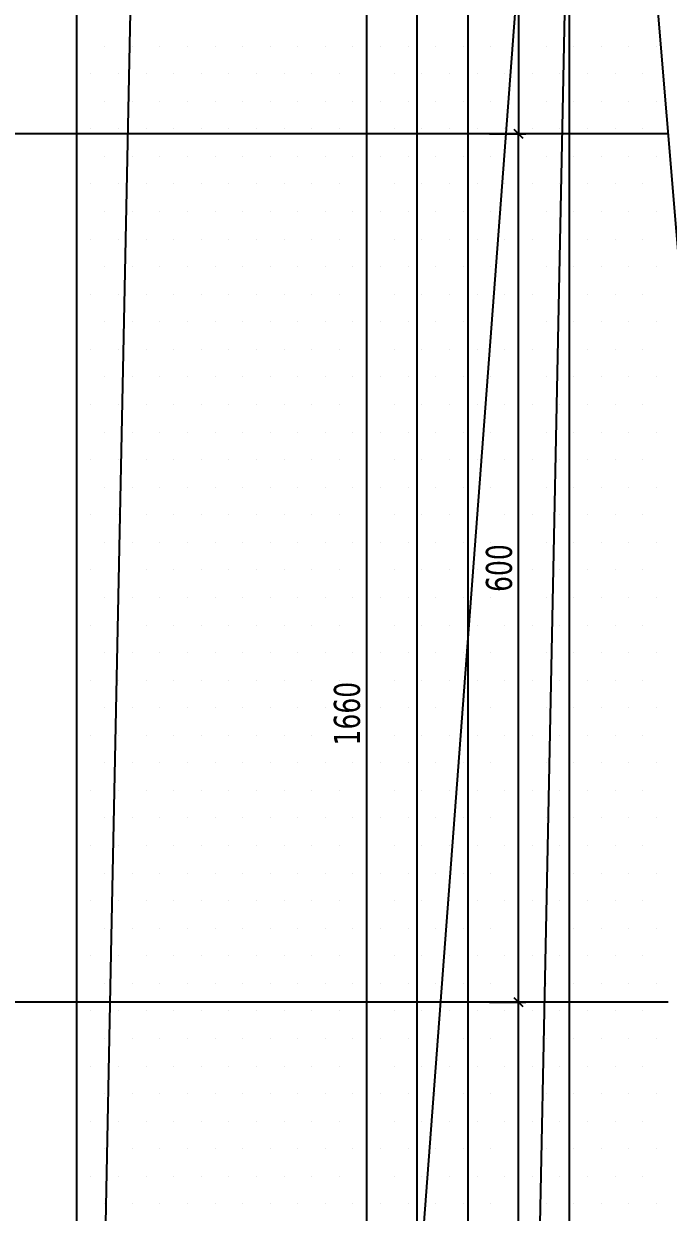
# Model space of a CAD drawing. Header units: millimetres. Extents: x 43168.9 to 43194.6, y -25545.1 to -25543.4.
# Drawn here: x 43172.2005 to 43172.2896, y -25544.133 to -25543.9687 of the extents above; entities that cross this region are included whole.
import ezdxf

# ---------------------------------------------------------------- set-up
doc = ezdxf.new("R2010")
doc.units = ezdxf.units.MM
doc.header["$LTSCALE"] = 200
doc.linetypes.add('DASHDOT', pattern=[1, 0.5, -0.25, 0, -0.25])
doc.linetypes.add('DASHDOT2', pattern=[0.5, 0.25, -0.125, 0, -0.125])
for name, color, linetype in [('aks_sgh', 5, 'DASHDOT2'), ('olcuaks_sgh', 41, 'Continuous'), ('olcudis_sgh', 185, 'Continuous'), ('vaziyet-01_sgh', 33, 'Continuous'), ('yapi-yaklasma_sgh', 41, 'DASHDOT')]:
    doc.layers.add(name, color=color, linetype=linetype)
doc.layers.add('cim_sgh', color=7, linetype='Continuous', true_color=0x248f00)
doc.styles.add('dim', font='VERDANA.TTF', dxfattribs={"width": 0.7})

msp = doc.modelspace()

# ---------------------------------------------------------------- linework, layer by layer
for p, q in [((43172.28956, -25543.98392), (43172.26688, -25543.98392)), ((43172.28956, -25544.10392), (43172.26688, -25544.10392))]:
    msp.add_line(p, q)
at = {"color": 0, "linetype": 'ByBlock', "lineweight": -2}
for p, q in [((43172.26948, -25543.98452), (43172.26828, -25543.98332)), ((43172.26828, -25543.98332), (43172.26948, -25543.98452)), ((43172.26948, -25544.10452), (43172.26828, -25544.10332)), ((43172.26828, -25544.10332), (43172.26948, -25544.10452))]:
    msp.add_line(p, q, dxfattribs=at)
at = {"layer": 'aks_sgh'}
for p, q in [((43172.26688, -25543.98392), (43171.46488, -25543.98392)), ((43172.26688, -25544.10392), (43171.46488, -25544.10392))]:
    msp.add_line(p, q, dxfattribs=at)
at = {"layer": 'cim_sgh'}
for p, q in [((43172.20791, -25543.97179), (43172.20791, -25543.97179)), ((43172.21172, -25543.97179), (43172.21172, -25543.97179)), ((43172.21553, -25543.97179), (43172.21553, -25543.97179)), ((43172.21934, -25543.97179), (43172.21934, -25543.97179)), ((43172.22315, -25543.97179), (43172.22315, -25543.97179)), ((43172.22696, -25543.97179), (43172.22696, -25543.97179)), ((43172.23077, -25543.97179), (43172.23077, -25543.97179)), ((43172.23458, -25543.97179), (43172.23458, -25543.97179)), ((43172.23839, -25543.97179), (43172.23839, -25543.97179)), ((43172.2422, -25543.97179), (43172.2422, -25543.97179)), ((43172.24601, -25543.97179), (43172.24601, -25543.97179)), ((43172.24982, -25543.97179), (43172.24982, -25543.97179)), ((43172.25363, -25543.97179), (43172.25363, -25543.97179)), ((43172.25744, -25543.97179), (43172.25744, -25543.97179)), ((43172.26125, -25543.97179), (43172.26125, -25543.97179)), ((43172.26506, -25543.97179), (43172.26506, -25543.97179)), ((43172.26887, -25543.97179), (43172.26887, -25543.97179)), ((43172.27268, -25543.97179), (43172.27268, -25543.97179)), ((43172.27649, -25543.97179), (43172.27649, -25543.97179)), ((43172.2803, -25543.97179), (43172.2803, -25543.97179)), ((43172.28411, -25543.97179), (43172.28411, -25543.97179)), ((43172.28792, -25543.97179), (43172.28792, -25543.97179)), ((43172.20982, -25543.9756), (43172.20982, -25543.9756)), ((43172.21363, -25543.9756), (43172.21363, -25543.9756)), ((43172.21744, -25543.9756), (43172.21744, -25543.9756)), ((43172.22125, -25543.9756), (43172.22125, -25543.9756)), ((43172.22506, -25543.9756), (43172.22506, -25543.9756)), ((43172.22887, -25543.9756), (43172.22887, -25543.9756)), ((43172.23268, -25543.9756), (43172.23268, -25543.9756)), ((43172.23649, -25543.9756), (43172.23649, -25543.9756)), ((43172.2403, -25543.9756), (43172.2403, -25543.9756)), ((43172.24411, -25543.9756), (43172.24411, -25543.9756)), ((43172.24792, -25543.9756), (43172.24792, -25543.9756)), ((43172.25173, -25543.9756), (43172.25173, -25543.9756)), ((43172.25554, -25543.9756), (43172.25554, -25543.9756)), ((43172.25935, -25543.9756), (43172.25935, -25543.9756)), ((43172.26316, -25543.9756), (43172.26316, -25543.9756)), ((43172.26697, -25543.9756), (43172.26697, -25543.9756)), ((43172.27078, -25543.9756), (43172.27078, -25543.9756)), ((43172.27459, -25543.9756), (43172.27459, -25543.9756)), ((43172.2784, -25543.9756), (43172.2784, -25543.9756)), ((43172.28221, -25543.9756), (43172.28221, -25543.9756)), ((43172.28602, -25543.9756), (43172.28602, -25543.9756)), ((43172.20791, -25543.97941), (43172.20791, -25543.97941)), ((43172.21172, -25543.97941), (43172.21172, -25543.97941)), ((43172.21553, -25543.97941), (43172.21553, -25543.97941)), ((43172.21934, -25543.97941), (43172.21934, -25543.97941)), ((43172.22315, -25543.97941), (43172.22315, -25543.97941)), ((43172.22696, -25543.97941), (43172.22696, -25543.97941)), ((43172.23077, -25543.97941), (43172.23077, -25543.97941)), ((43172.23458, -25543.97941), (43172.23458, -25543.97941)), ((43172.23839, -25543.97941), (43172.23839, -25543.97941)), ((43172.2422, -25543.97941), (43172.2422, -25543.97941)), ((43172.24601, -25543.97941), (43172.24601, -25543.97941)), ((43172.24982, -25543.97941), (43172.24982, -25543.97941)), ((43172.25363, -25543.97941), (43172.25363, -25543.97941)), ((43172.25744, -25543.97941), (43172.25744, -25543.97941)), ((43172.26125, -25543.97941), (43172.26125, -25543.97941)), ((43172.26506, -25543.97941), (43172.26506, -25543.97941)), ((43172.26887, -25543.97941), (43172.26887, -25543.97941)), ((43172.27268, -25543.97941), (43172.27268, -25543.97941)), ((43172.27649, -25543.97941), (43172.27649, -25543.97941)), ((43172.2803, -25543.97941), (43172.2803, -25543.97941)), ((43172.28411, -25543.97941), (43172.28411, -25543.97941)), ((43172.28792, -25543.97941), (43172.28792, -25543.97941)), ((43172.20982, -25543.98322), (43172.20982, -25543.98322)), ((43172.21363, -25543.98322), (43172.21363, -25543.98322)), ((43172.21744, -25543.98322), (43172.21744, -25543.98322)), ((43172.22125, -25543.98322), (43172.22125, -25543.98322)), ((43172.22506, -25543.98322), (43172.22506, -25543.98322)), ((43172.22887, -25543.98322), (43172.22887, -25543.98322)), ((43172.23268, -25543.98322), (43172.23268, -25543.98322)), ((43172.23649, -25543.98322), (43172.23649, -25543.98322)), ((43172.2403, -25543.98322), (43172.2403, -25543.98322)), ((43172.24411, -25543.98322), (43172.24411, -25543.98322)), ((43172.24792, -25543.98322), (43172.24792, -25543.98322)), ((43172.25173, -25543.98322), (43172.25173, -25543.98322)), ((43172.25554, -25543.98322), (43172.25554, -25543.98322)), ((43172.25935, -25543.98322), (43172.25935, -25543.98322)), ((43172.26316, -25543.98322), (43172.26316, -25543.98322)), ((43172.26697, -25543.98322), (43172.26697, -25543.98322)), ((43172.27078, -25543.98322), (43172.27078, -25543.98322)), ((43172.27459, -25543.98322), (43172.27459, -25543.98322)), ((43172.2784, -25543.98322), (43172.2784, -25543.98322)), ((43172.28221, -25543.98322), (43172.28221, -25543.98322)), ((43172.28602, -25543.98322), (43172.28602, -25543.98322)), ((43172.20791, -25543.98703), (43172.20791, -25543.98703)), ((43172.21172, -25543.98703), (43172.21172, -25543.98703)), ((43172.21553, -25543.98703), (43172.21553, -25543.98703)), ((43172.21934, -25543.98703), (43172.21934, -25543.98703)), ((43172.22315, -25543.98703), (43172.22315, -25543.98703)), ((43172.22696, -25543.98703), (43172.22696, -25543.98703)), ((43172.23077, -25543.98703), (43172.23077, -25543.98703)), ((43172.23458, -25543.98703), (43172.23458, -25543.98703)), ((43172.23839, -25543.98703), (43172.23839, -25543.98703)), ((43172.2422, -25543.98703), (43172.2422, -25543.98703)), ((43172.24601, -25543.98703), (43172.24601, -25543.98703)), ((43172.24982, -25543.98703), (43172.24982, -25543.98703)), ((43172.25363, -25543.98703), (43172.25363, -25543.98703)), ((43172.25744, -25543.98703), (43172.25744, -25543.98703)), ((43172.26125, -25543.98703), (43172.26125, -25543.98703)), ((43172.26506, -25543.98703), (43172.26506, -25543.98703)), ((43172.26887, -25543.98703), (43172.26887, -25543.98703)), ((43172.27268, -25543.98703), (43172.27268, -25543.98703)), ((43172.27649, -25543.98703), (43172.27649, -25543.98703)), ((43172.2803, -25543.98703), (43172.2803, -25543.98703)), ((43172.28411, -25543.98703), (43172.28411, -25543.98703)), ((43172.28792, -25543.98703), (43172.28792, -25543.98703)), ((43172.20982, -25543.99084), (43172.20982, -25543.99084)), ((43172.21363, -25543.99084), (43172.21363, -25543.99084)), ((43172.21744, -25543.99084), (43172.21744, -25543.99084)), ((43172.22125, -25543.99084), (43172.22125, -25543.99084)), ((43172.22506, -25543.99084), (43172.22506, -25543.99084)), ((43172.22887, -25543.99084), (43172.22887, -25543.99084)), ((43172.23268, -25543.99084), (43172.23268, -25543.99084)), ((43172.23649, -25543.99084), (43172.23649, -25543.99084)), ((43172.2403, -25543.99084), (43172.2403, -25543.99084)), ((43172.24411, -25543.99084), (43172.24411, -25543.99084)), ((43172.24792, -25543.99084), (43172.24792, -25543.99084)), ((43172.25173, -25543.99084), (43172.25173, -25543.99084)), ((43172.25554, -25543.99084), (43172.25554, -25543.99084)), ((43172.25935, -25543.99084), (43172.25935, -25543.99084)), ((43172.26316, -25543.99084), (43172.26316, -25543.99084)), ((43172.26697, -25543.99084), (43172.26697, -25543.99084)), ((43172.27078, -25543.99084), (43172.27078, -25543.99084)), ((43172.27459, -25543.99084), (43172.27459, -25543.99084)), ((43172.2784, -25543.99084), (43172.2784, -25543.99084)), ((43172.28221, -25543.99084), (43172.28221, -25543.99084)), ((43172.28602, -25543.99084), (43172.28602, -25543.99084)), ((43172.20791, -25543.99465), (43172.20791, -25543.99465)), ((43172.21172, -25543.99465), (43172.21172, -25543.99465)), ((43172.21553, -25543.99465), (43172.21553, -25543.99465)), ((43172.21934, -25543.99465), (43172.21934, -25543.99465)), ((43172.22315, -25543.99465), (43172.22315, -25543.99465)), ((43172.22696, -25543.99465), (43172.22696, -25543.99465)), ((43172.23077, -25543.99465), (43172.23077, -25543.99465)), ((43172.23458, -25543.99465), (43172.23458, -25543.99465)), ((43172.23839, -25543.99465), (43172.23839, -25543.99465)), ((43172.2422, -25543.99465), (43172.2422, -25543.99465)), ((43172.24601, -25543.99465), (43172.24601, -25543.99465)), ((43172.24982, -25543.99465), (43172.24982, -25543.99465)), ((43172.25363, -25543.99465), (43172.25363, -25543.99465)), ((43172.25744, -25543.99465), (43172.25744, -25543.99465)), ((43172.26125, -25543.99465), (43172.26125, -25543.99465)), ((43172.26506, -25543.99465), (43172.26506, -25543.99465)), ((43172.26887, -25543.99465), (43172.26887, -25543.99465)), ((43172.27268, -25543.99465), (43172.27268, -25543.99465)), ((43172.27649, -25543.99465), (43172.27649, -25543.99465)), ((43172.2803, -25543.99465), (43172.2803, -25543.99465)), ((43172.28411, -25543.99465), (43172.28411, -25543.99465)), ((43172.28792, -25543.99465), (43172.28792, -25543.99465)), ((43172.20982, -25543.99846), (43172.20982, -25543.99846)), ((43172.21363, -25543.99846), (43172.21363, -25543.99846)), ((43172.21744, -25543.99846), (43172.21744, -25543.99846)), ((43172.22125, -25543.99846), (43172.22125, -25543.99846)), ((43172.22506, -25543.99846), (43172.22506, -25543.99846)), ((43172.22887, -25543.99846), (43172.22887, -25543.99846)), ((43172.23268, -25543.99846), (43172.23268, -25543.99846)), ((43172.23649, -25543.99846), (43172.23649, -25543.99846)), ((43172.2403, -25543.99846), (43172.2403, -25543.99846)), ((43172.24411, -25543.99846), (43172.24411, -25543.99846)), ((43172.24792, -25543.99846), (43172.24792, -25543.99846)), ((43172.25173, -25543.99846), (43172.25173, -25543.99846)), ((43172.25554, -25543.99846), (43172.25554, -25543.99846)), ((43172.25935, -25543.99846), (43172.25935, -25543.99846)), ((43172.26316, -25543.99846), (43172.26316, -25543.99846)), ((43172.26697, -25543.99846), (43172.26697, -25543.99846)), ((43172.27078, -25543.99846), (43172.27078, -25543.99846)), ((43172.27459, -25543.99846), (43172.27459, -25543.99846)), ((43172.2784, -25543.99846), (43172.2784, -25543.99846)), ((43172.28221, -25543.99846), (43172.28221, -25543.99846)), ((43172.28602, -25543.99846), (43172.28602, -25543.99846)), ((43172.20791, -25544.00227), (43172.20791, -25544.00227)), ((43172.21172, -25544.00227), (43172.21172, -25544.00227)), ((43172.21553, -25544.00227), (43172.21553, -25544.00227)), ((43172.21934, -25544.00227), (43172.21934, -25544.00227)), ((43172.22315, -25544.00227), (43172.22315, -25544.00227)), ((43172.22696, -25544.00227), (43172.22696, -25544.00227)), ((43172.23077, -25544.00227), (43172.23077, -25544.00227)), ((43172.23458, -25544.00227), (43172.23458, -25544.00227)), ((43172.23839, -25544.00227), (43172.23839, -25544.00227)), ((43172.2422, -25544.00227), (43172.2422, -25544.00227)), ((43172.24601, -25544.00227), (43172.24601, -25544.00227)), ((43172.24982, -25544.00227), (43172.24982, -25544.00227)), ((43172.25363, -25544.00227), (43172.25363, -25544.00227)), ((43172.25744, -25544.00227), (43172.25744, -25544.00227)), ((43172.26125, -25544.00227), (43172.26125, -25544.00227)), ((43172.26506, -25544.00227), (43172.26506, -25544.00227)), ((43172.26887, -25544.00227), (43172.26887, -25544.00227)), ((43172.27268, -25544.00227), (43172.27268, -25544.00227)), ((43172.27649, -25544.00227), (43172.27649, -25544.00227)), ((43172.2803, -25544.00227), (43172.2803, -25544.00227)), ((43172.28411, -25544.00227), (43172.28411, -25544.00227)), ((43172.28792, -25544.00227), (43172.28792, -25544.00227)), ((43172.20982, -25544.00608), (43172.20982, -25544.00608)), ((43172.21363, -25544.00608), (43172.21363, -25544.00608)), ((43172.21744, -25544.00608), (43172.21744, -25544.00608)), ((43172.22125, -25544.00608), (43172.22125, -25544.00608)), ((43172.22506, -25544.00608), (43172.22506, -25544.00608)), ((43172.22887, -25544.00608), (43172.22887, -25544.00608)), ((43172.23268, -25544.00608), (43172.23268, -25544.00608)), ((43172.23649, -25544.00608), (43172.23649, -25544.00608)), ((43172.2403, -25544.00608), (43172.2403, -25544.00608)), ((43172.24411, -25544.00608), (43172.24411, -25544.00608)), ((43172.24792, -25544.00608), (43172.24792, -25544.00608)), ((43172.25173, -25544.00608), (43172.25173, -25544.00608)), ((43172.25554, -25544.00608), (43172.25554, -25544.00608)), ((43172.25935, -25544.00608), (43172.25935, -25544.00608)), ((43172.26316, -25544.00608), (43172.26316, -25544.00608)), ((43172.26697, -25544.00608), (43172.26697, -25544.00608)), ((43172.27078, -25544.00608), (43172.27078, -25544.00608)), ((43172.27459, -25544.00608), (43172.27459, -25544.00608)), ((43172.2784, -25544.00608), (43172.2784, -25544.00608)), ((43172.28221, -25544.00608), (43172.28221, -25544.00608)), ((43172.28602, -25544.00608), (43172.28602, -25544.00608)), ((43172.20791, -25544.00989), (43172.20791, -25544.00989)), ((43172.21172, -25544.00989), (43172.21172, -25544.00989)), ((43172.21553, -25544.00989), (43172.21553, -25544.00989)), ((43172.21934, -25544.00989), (43172.21934, -25544.00989)), ((43172.22315, -25544.00989), (43172.22315, -25544.00989)), ((43172.22696, -25544.00989), (43172.22696, -25544.00989)), ((43172.23077, -25544.00989), (43172.23077, -25544.00989)), ((43172.23458, -25544.00989), (43172.23458, -25544.00989)), ((43172.23839, -25544.00989), (43172.23839, -25544.00989)), ((43172.2422, -25544.00989), (43172.2422, -25544.00989)), ((43172.24601, -25544.00989), (43172.24601, -25544.00989)), ((43172.24982, -25544.00989), (43172.24982, -25544.00989)), ((43172.25363, -25544.00989), (43172.25363, -25544.00989)), ((43172.25744, -25544.00989), (43172.25744, -25544.00989)), ((43172.26125, -25544.00989), (43172.26125, -25544.00989)), ((43172.26506, -25544.00989), (43172.26506, -25544.00989)), ((43172.26887, -25544.00989), (43172.26887, -25544.00989)), ((43172.27268, -25544.00989), (43172.27268, -25544.00989)), ((43172.27649, -25544.00989), (43172.27649, -25544.00989)), ((43172.2803, -25544.00989), (43172.2803, -25544.00989)), ((43172.28411, -25544.00989), (43172.28411, -25544.00989)), ((43172.28792, -25544.00989), (43172.28792, -25544.00989)), ((43172.20982, -25544.0137), (43172.20982, -25544.0137)), ((43172.21363, -25544.0137), (43172.21363, -25544.0137)), ((43172.21744, -25544.0137), (43172.21744, -25544.0137)), ((43172.22125, -25544.0137), (43172.22125, -25544.0137)), ((43172.22506, -25544.0137), (43172.22506, -25544.0137)), ((43172.22887, -25544.0137), (43172.22887, -25544.0137)), ((43172.23268, -25544.0137), (43172.23268, -25544.0137)), ((43172.23649, -25544.0137), (43172.23649, -25544.0137)), ((43172.2403, -25544.0137), (43172.2403, -25544.0137)), ((43172.24411, -25544.0137), (43172.24411, -25544.0137)), ((43172.24792, -25544.0137), (43172.24792, -25544.0137)), ((43172.25173, -25544.0137), (43172.25173, -25544.0137)), ((43172.25554, -25544.0137), (43172.25554, -25544.0137)), ((43172.25935, -25544.0137), (43172.25935, -25544.0137)), ((43172.26316, -25544.0137), (43172.26316, -25544.0137)), ((43172.26697, -25544.0137), (43172.26697, -25544.0137)), ((43172.27078, -25544.0137), (43172.27078, -25544.0137)), ((43172.27459, -25544.0137), (43172.27459, -25544.0137)), ((43172.2784, -25544.0137), (43172.2784, -25544.0137)), ((43172.28221, -25544.0137), (43172.28221, -25544.0137)), ((43172.28602, -25544.0137), (43172.28602, -25544.0137)), ((43172.20791, -25544.01751), (43172.20791, -25544.01751)), ((43172.21172, -25544.01751), (43172.21172, -25544.01751)), ((43172.21553, -25544.01751), (43172.21553, -25544.01751)), ((43172.21934, -25544.01751), (43172.21934, -25544.01751)), ((43172.22315, -25544.01751), (43172.22315, -25544.01751)), ((43172.22696, -25544.01751), (43172.22696, -25544.01751)), ((43172.23077, -25544.01751), (43172.23077, -25544.01751)), ((43172.23458, -25544.01751), (43172.23458, -25544.01751)), ((43172.23839, -25544.01751), (43172.23839, -25544.01751)), ((43172.2422, -25544.01751), (43172.2422, -25544.01751)), ((43172.24601, -25544.01751), (43172.24601, -25544.01751)), ((43172.24982, -25544.01751), (43172.24982, -25544.01751)), ((43172.25363, -25544.01751), (43172.25363, -25544.01751)), ((43172.25744, -25544.01751), (43172.25744, -25544.01751)), ((43172.26125, -25544.01751), (43172.26125, -25544.01751)), ((43172.26506, -25544.01751), (43172.26506, -25544.01751)), ((43172.26887, -25544.01751), (43172.26887, -25544.01751)), ((43172.27268, -25544.01751), (43172.27268, -25544.01751)), ((43172.27649, -25544.01751), (43172.27649, -25544.01751)), ((43172.2803, -25544.01751), (43172.2803, -25544.01751)), ((43172.28411, -25544.01751), (43172.28411, -25544.01751)), ((43172.28792, -25544.01751), (43172.28792, -25544.01751)), ((43172.20982, -25544.02132), (43172.20982, -25544.02132)), ((43172.21363, -25544.02132), (43172.21363, -25544.02132)), ((43172.21744, -25544.02132), (43172.21744, -25544.02132)), ((43172.22125, -25544.02132), (43172.22125, -25544.02132)), ((43172.22506, -25544.02132), (43172.22506, -25544.02132)), ((43172.22887, -25544.02132), (43172.22887, -25544.02132)), ((43172.23268, -25544.02132), (43172.23268, -25544.02132)), ((43172.23649, -25544.02132), (43172.23649, -25544.02132)), ((43172.2403, -25544.02132), (43172.2403, -25544.02132)), ((43172.24411, -25544.02132), (43172.24411, -25544.02132)), ((43172.24792, -25544.02132), (43172.24792, -25544.02132)), ((43172.25173, -25544.02132), (43172.25173, -25544.02132)), ((43172.25554, -25544.02132), (43172.25554, -25544.02132)), ((43172.25935, -25544.02132), (43172.25935, -25544.02132)), ((43172.26316, -25544.02132), (43172.26316, -25544.02132)), ((43172.26697, -25544.02132), (43172.26697, -25544.02132)), ((43172.27078, -25544.02132), (43172.27078, -25544.02132)), ((43172.27459, -25544.02132), (43172.27459, -25544.02132)), ((43172.2784, -25544.02132), (43172.2784, -25544.02132)), ((43172.28221, -25544.02132), (43172.28221, -25544.02132)), ((43172.28602, -25544.02132), (43172.28602, -25544.02132)), ((43172.20791, -25544.02513), (43172.20791, -25544.02513)), ((43172.21172, -25544.02513), (43172.21172, -25544.02513)), ((43172.21553, -25544.02513), (43172.21553, -25544.02513)), ((43172.21934, -25544.02513), (43172.21934, -25544.02513)), ((43172.22315, -25544.02513), (43172.22315, -25544.02513)), ((43172.22696, -25544.02513), (43172.22696, -25544.02513)), ((43172.23077, -25544.02513), (43172.23077, -25544.02513)), ((43172.23458, -25544.02513), (43172.23458, -25544.02513)), ((43172.23839, -25544.02513), (43172.23839, -25544.02513)), ((43172.2422, -25544.02513), (43172.2422, -25544.02513)), ((43172.24601, -25544.02513), (43172.24601, -25544.02513)), ((43172.24982, -25544.02513), (43172.24982, -25544.02513)), ((43172.25363, -25544.02513), (43172.25363, -25544.02513)), ((43172.25744, -25544.02513), (43172.25744, -25544.02513)), ((43172.26125, -25544.02513), (43172.26125, -25544.02513)), ((43172.26506, -25544.02513), (43172.26506, -25544.02513)), ((43172.26887, -25544.02513), (43172.26887, -25544.02513)), ((43172.27268, -25544.02513), (43172.27268, -25544.02513)), ((43172.27649, -25544.02513), (43172.27649, -25544.02513)), ((43172.2803, -25544.02513), (43172.2803, -25544.02513)), ((43172.28411, -25544.02513), (43172.28411, -25544.02513)), ((43172.28792, -25544.02513), (43172.28792, -25544.02513)), ((43172.20982, -25544.02894), (43172.20982, -25544.02894)), ((43172.21363, -25544.02894), (43172.21363, -25544.02894)), ((43172.21744, -25544.02894), (43172.21744, -25544.02894)), ((43172.22125, -25544.02894), (43172.22125, -25544.02894)), ((43172.22506, -25544.02894), (43172.22506, -25544.02894)), ((43172.22887, -25544.02894), (43172.22887, -25544.02894)), ((43172.23268, -25544.02894), (43172.23268, -25544.02894)), ((43172.23649, -25544.02894), (43172.23649, -25544.02894)), ((43172.2403, -25544.02894), (43172.2403, -25544.02894)), ((43172.24411, -25544.02894), (43172.24411, -25544.02894)), ((43172.24792, -25544.02894), (43172.24792, -25544.02894)), ((43172.25173, -25544.02894), (43172.25173, -25544.02894)), ((43172.25554, -25544.02894), (43172.25554, -25544.02894)), ((43172.25935, -25544.02894), (43172.25935, -25544.02894)), ((43172.26316, -25544.02894), (43172.26316, -25544.02894)), ((43172.26697, -25544.02894), (43172.26697, -25544.02894)), ((43172.27078, -25544.02894), (43172.27078, -25544.02894)), ((43172.27459, -25544.02894), (43172.27459, -25544.02894)), ((43172.2784, -25544.02894), (43172.2784, -25544.02894)), ((43172.28221, -25544.02894), (43172.28221, -25544.02894)), ((43172.28602, -25544.02894), (43172.28602, -25544.02894)), ((43172.20791, -25544.03275), (43172.20791, -25544.03275)), ((43172.21172, -25544.03275), (43172.21172, -25544.03275)), ((43172.21553, -25544.03275), (43172.21553, -25544.03275)), ((43172.21934, -25544.03275), (43172.21934, -25544.03275)), ((43172.22315, -25544.03275), (43172.22315, -25544.03275)), ((43172.22696, -25544.03275), (43172.22696, -25544.03275)), ((43172.23077, -25544.03275), (43172.23077, -25544.03275)), ((43172.23458, -25544.03275), (43172.23458, -25544.03275)), ((43172.23839, -25544.03275), (43172.23839, -25544.03275)), ((43172.2422, -25544.03275), (43172.2422, -25544.03275)), ((43172.24601, -25544.03275), (43172.24601, -25544.03275)), ((43172.24982, -25544.03275), (43172.24982, -25544.03275)), ((43172.25363, -25544.03275), (43172.25363, -25544.03275)), ((43172.25744, -25544.03275), (43172.25744, -25544.03275)), ((43172.26125, -25544.03275), (43172.26125, -25544.03275)), ((43172.26506, -25544.03275), (43172.26506, -25544.03275)), ((43172.26887, -25544.03275), (43172.26887, -25544.03275)), ((43172.27268, -25544.03275), (43172.27268, -25544.03275)), ((43172.27649, -25544.03275), (43172.27649, -25544.03275)), ((43172.2803, -25544.03275), (43172.2803, -25544.03275)), ((43172.28411, -25544.03275), (43172.28411, -25544.03275)), ((43172.28792, -25544.03275), (43172.28792, -25544.03275)), ((43172.20982, -25544.03656), (43172.20982, -25544.03656)), ((43172.21363, -25544.03656), (43172.21363, -25544.03656)), ((43172.21744, -25544.03656), (43172.21744, -25544.03656)), ((43172.22125, -25544.03656), (43172.22125, -25544.03656)), ((43172.22506, -25544.03656), (43172.22506, -25544.03656)), ((43172.22887, -25544.03656), (43172.22887, -25544.03656)), ((43172.23268, -25544.03656), (43172.23268, -25544.03656)), ((43172.23649, -25544.03656), (43172.23649, -25544.03656)), ((43172.2403, -25544.03656), (43172.2403, -25544.03656)), ((43172.24411, -25544.03656), (43172.24411, -25544.03656)), ((43172.24792, -25544.03656), (43172.24792, -25544.03656)), ((43172.25173, -25544.03656), (43172.25173, -25544.03656)), ((43172.25554, -25544.03656), (43172.25554, -25544.03656)), ((43172.25935, -25544.03656), (43172.25935, -25544.03656)), ((43172.26316, -25544.03656), (43172.26316, -25544.03656)), ((43172.26697, -25544.03656), (43172.26697, -25544.03656)), ((43172.27078, -25544.03656), (43172.27078, -25544.03656)), ((43172.27459, -25544.03656), (43172.27459, -25544.03656)), ((43172.2784, -25544.03656), (43172.2784, -25544.03656)), ((43172.28221, -25544.03656), (43172.28221, -25544.03656)), ((43172.28602, -25544.03656), (43172.28602, -25544.03656)), ((43172.20791, -25544.04037), (43172.20791, -25544.04037)), ((43172.21172, -25544.04037), (43172.21172, -25544.04037)), ((43172.21553, -25544.04037), (43172.21553, -25544.04037)), ((43172.21934, -25544.04037), (43172.21934, -25544.04037)), ((43172.22315, -25544.04037), (43172.22315, -25544.04037)), ((43172.22696, -25544.04037), (43172.22696, -25544.04037)), ((43172.23077, -25544.04037), (43172.23077, -25544.04037)), ((43172.23458, -25544.04037), (43172.23458, -25544.04037)), ((43172.23839, -25544.04037), (43172.23839, -25544.04037)), ((43172.2422, -25544.04037), (43172.2422, -25544.04037)), ((43172.24601, -25544.04037), (43172.24601, -25544.04037)), ((43172.24982, -25544.04037), (43172.24982, -25544.04037)), ((43172.25363, -25544.04037), (43172.25363, -25544.04037)), ((43172.25744, -25544.04037), (43172.25744, -25544.04037)), ((43172.26125, -25544.04037), (43172.26125, -25544.04037)), ((43172.26506, -25544.04037), (43172.26506, -25544.04037)), ((43172.26887, -25544.04037), (43172.26887, -25544.04037)), ((43172.27268, -25544.04037), (43172.27268, -25544.04037)), ((43172.27649, -25544.04037), (43172.27649, -25544.04037)), ((43172.2803, -25544.04037), (43172.2803, -25544.04037)), ((43172.28411, -25544.04037), (43172.28411, -25544.04037)), ((43172.28792, -25544.04037), (43172.28792, -25544.04037)), ((43172.20982, -25544.04418), (43172.20982, -25544.04418)), ((43172.21363, -25544.04418), (43172.21363, -25544.04418)), ((43172.21744, -25544.04418), (43172.21744, -25544.04418)), ((43172.22125, -25544.04418), (43172.22125, -25544.04418)), ((43172.22506, -25544.04418), (43172.22506, -25544.04418)), ((43172.22887, -25544.04418), (43172.22887, -25544.04418)), ((43172.23268, -25544.04418), (43172.23268, -25544.04418)), ((43172.23649, -25544.04418), (43172.23649, -25544.04418)), ((43172.2403, -25544.04418), (43172.2403, -25544.04418)), ((43172.24411, -25544.04418), (43172.24411, -25544.04418)), ((43172.24792, -25544.04418), (43172.24792, -25544.04418)), ((43172.25173, -25544.04418), (43172.25173, -25544.04418)), ((43172.25554, -25544.04418), (43172.25554, -25544.04418)), ((43172.25935, -25544.04418), (43172.25935, -25544.04418)), ((43172.26316, -25544.04418), (43172.26316, -25544.04418)), ((43172.26697, -25544.04418), (43172.26697, -25544.04418)), ((43172.27078, -25544.04418), (43172.27078, -25544.04418)), ((43172.27459, -25544.04418), (43172.27459, -25544.04418)), ((43172.2784, -25544.04418), (43172.2784, -25544.04418)), ((43172.28221, -25544.04418), (43172.28221, -25544.04418)), ((43172.28602, -25544.04418), (43172.28602, -25544.04418)), ((43172.20791, -25544.04799), (43172.20791, -25544.04799)), ((43172.21172, -25544.04799), (43172.21172, -25544.04799)), ((43172.21553, -25544.04799), (43172.21553, -25544.04799)), ((43172.21934, -25544.04799), (43172.21934, -25544.04799)), ((43172.22315, -25544.04799), (43172.22315, -25544.04799)), ((43172.22696, -25544.04799), (43172.22696, -25544.04799)), ((43172.23077, -25544.04799), (43172.23077, -25544.04799)), ((43172.23458, -25544.04799), (43172.23458, -25544.04799)), ((43172.23839, -25544.04799), (43172.23839, -25544.04799)), ((43172.2422, -25544.04799), (43172.2422, -25544.04799)), ((43172.24601, -25544.04799), (43172.24601, -25544.04799)), ((43172.24982, -25544.04799), (43172.24982, -25544.04799)), ((43172.25363, -25544.04799), (43172.25363, -25544.04799)), ((43172.25744, -25544.04799), (43172.25744, -25544.04799)), ((43172.26125, -25544.04799), (43172.26125, -25544.04799)), ((43172.26506, -25544.04799), (43172.26506, -25544.04799)), ((43172.26887, -25544.04799), (43172.26887, -25544.04799)), ((43172.27268, -25544.04799), (43172.27268, -25544.04799)), ((43172.27649, -25544.04799), (43172.27649, -25544.04799)), ((43172.2803, -25544.04799), (43172.2803, -25544.04799)), ((43172.28411, -25544.04799), (43172.28411, -25544.04799)), ((43172.28792, -25544.04799), (43172.28792, -25544.04799)), ((43172.20982, -25544.0518), (43172.20982, -25544.0518)), ((43172.21363, -25544.0518), (43172.21363, -25544.0518)), ((43172.21744, -25544.0518), (43172.21744, -25544.0518)), ((43172.22125, -25544.0518), (43172.22125, -25544.0518)), ((43172.22506, -25544.0518), (43172.22506, -25544.0518)), ((43172.22887, -25544.0518), (43172.22887, -25544.0518)), ((43172.23268, -25544.0518), (43172.23268, -25544.0518)), ((43172.23649, -25544.0518), (43172.23649, -25544.0518)), ((43172.2403, -25544.0518), (43172.2403, -25544.0518)), ((43172.24411, -25544.0518), (43172.24411, -25544.0518)), ((43172.24792, -25544.0518), (43172.24792, -25544.0518)), ((43172.25173, -25544.0518), (43172.25173, -25544.0518)), ((43172.25554, -25544.0518), (43172.25554, -25544.0518)), ((43172.25935, -25544.0518), (43172.25935, -25544.0518)), ((43172.26316, -25544.0518), (43172.26316, -25544.0518)), ((43172.26697, -25544.0518), (43172.26697, -25544.0518)), ((43172.27078, -25544.0518), (43172.27078, -25544.0518)), ((43172.27459, -25544.0518), (43172.27459, -25544.0518)), ((43172.2784, -25544.0518), (43172.2784, -25544.0518)), ((43172.28221, -25544.0518), (43172.28221, -25544.0518)), ((43172.28602, -25544.0518), (43172.28602, -25544.0518)), ((43172.20791, -25544.05561), (43172.20791, -25544.05561)), ((43172.21172, -25544.05561), (43172.21172, -25544.05561)), ((43172.21553, -25544.05561), (43172.21553, -25544.05561)), ((43172.21934, -25544.05561), (43172.21934, -25544.05561)), ((43172.22315, -25544.05561), (43172.22315, -25544.05561)), ((43172.22696, -25544.05561), (43172.22696, -25544.05561)), ((43172.23077, -25544.05561), (43172.23077, -25544.05561)), ((43172.23458, -25544.05561), (43172.23458, -25544.05561)), ((43172.23839, -25544.05561), (43172.23839, -25544.05561)), ((43172.2422, -25544.05561), (43172.2422, -25544.05561)), ((43172.24601, -25544.05561), (43172.24601, -25544.05561)), ((43172.24982, -25544.05561), (43172.24982, -25544.05561)), ((43172.25363, -25544.05561), (43172.25363, -25544.05561)), ((43172.25744, -25544.05561), (43172.25744, -25544.05561)), ((43172.26125, -25544.05561), (43172.26125, -25544.05561)), ((43172.26506, -25544.05561), (43172.26506, -25544.05561)), ((43172.26887, -25544.05561), (43172.26887, -25544.05561)), ((43172.27268, -25544.05561), (43172.27268, -25544.05561)), ((43172.27649, -25544.05561), (43172.27649, -25544.05561)), ((43172.2803, -25544.05561), (43172.2803, -25544.05561)), ((43172.28411, -25544.05561), (43172.28411, -25544.05561)), ((43172.28792, -25544.05561), (43172.28792, -25544.05561)), ((43172.20982, -25544.05942), (43172.20982, -25544.05942)), ((43172.21363, -25544.05942), (43172.21363, -25544.05942)), ((43172.21744, -25544.05942), (43172.21744, -25544.05942)), ((43172.22125, -25544.05942), (43172.22125, -25544.05942)), ((43172.22506, -25544.05942), (43172.22506, -25544.05942)), ((43172.22887, -25544.05942), (43172.22887, -25544.05942)), ((43172.23268, -25544.05942), (43172.23268, -25544.05942)), ((43172.23649, -25544.05942), (43172.23649, -25544.05942)), ((43172.2403, -25544.05942), (43172.2403, -25544.05942)), ((43172.24411, -25544.05942), (43172.24411, -25544.05942)), ((43172.24792, -25544.05942), (43172.24792, -25544.05942)), ((43172.25173, -25544.05942), (43172.25173, -25544.05942)), ((43172.25554, -25544.05942), (43172.25554, -25544.05942)), ((43172.25935, -25544.05942), (43172.25935, -25544.05942)), ((43172.26316, -25544.05942), (43172.26316, -25544.05942)), ((43172.26697, -25544.05942), (43172.26697, -25544.05942)), ((43172.27078, -25544.05942), (43172.27078, -25544.05942)), ((43172.27459, -25544.05942), (43172.27459, -25544.05942)), ((43172.2784, -25544.05942), (43172.2784, -25544.05942)), ((43172.28221, -25544.05942), (43172.28221, -25544.05942)), ((43172.28602, -25544.05942), (43172.28602, -25544.05942)), ((43172.20791, -25544.06323), (43172.20791, -25544.06323)), ((43172.21172, -25544.06323), (43172.21172, -25544.06323)), ((43172.21553, -25544.06323), (43172.21553, -25544.06323)), ((43172.21934, -25544.06323), (43172.21934, -25544.06323)), ((43172.22315, -25544.06323), (43172.22315, -25544.06323)), ((43172.22696, -25544.06323), (43172.22696, -25544.06323)), ((43172.23077, -25544.06323), (43172.23077, -25544.06323)), ((43172.23458, -25544.06323), (43172.23458, -25544.06323)), ((43172.23839, -25544.06323), (43172.23839, -25544.06323)), ((43172.2422, -25544.06323), (43172.2422, -25544.06323)), ((43172.24601, -25544.06323), (43172.24601, -25544.06323)), ((43172.24982, -25544.06323), (43172.24982, -25544.06323)), ((43172.25363, -25544.06323), (43172.25363, -25544.06323)), ((43172.25744, -25544.06323), (43172.25744, -25544.06323)), ((43172.26125, -25544.06323), (43172.26125, -25544.06323)), ((43172.26506, -25544.06323), (43172.26506, -25544.06323)), ((43172.26887, -25544.06323), (43172.26887, -25544.06323)), ((43172.27268, -25544.06323), (43172.27268, -25544.06323)), ((43172.27649, -25544.06323), (43172.27649, -25544.06323)), ((43172.2803, -25544.06323), (43172.2803, -25544.06323)), ((43172.28411, -25544.06323), (43172.28411, -25544.06323)), ((43172.28792, -25544.06323), (43172.28792, -25544.06323)), ((43172.20982, -25544.06704), (43172.20982, -25544.06704)), ((43172.21363, -25544.06704), (43172.21363, -25544.06704)), ((43172.21744, -25544.06704), (43172.21744, -25544.06704)), ((43172.22125, -25544.06704), (43172.22125, -25544.06704)), ((43172.22506, -25544.06704), (43172.22506, -25544.06704)), ((43172.22887, -25544.06704), (43172.22887, -25544.06704)), ((43172.23268, -25544.06704), (43172.23268, -25544.06704)), ((43172.23649, -25544.06704), (43172.23649, -25544.06704)), ((43172.2403, -25544.06704), (43172.2403, -25544.06704)), ((43172.24411, -25544.06704), (43172.24411, -25544.06704)), ((43172.24792, -25544.06704), (43172.24792, -25544.06704)), ((43172.25173, -25544.06704), (43172.25173, -25544.06704)), ((43172.25554, -25544.06704), (43172.25554, -25544.06704)), ((43172.25935, -25544.06704), (43172.25935, -25544.06704)), ((43172.26316, -25544.06704), (43172.26316, -25544.06704)), ((43172.26697, -25544.06704), (43172.26697, -25544.06704)), ((43172.27078, -25544.06704), (43172.27078, -25544.06704)), ((43172.27459, -25544.06704), (43172.27459, -25544.06704)), ((43172.2784, -25544.06704), (43172.2784, -25544.06704)), ((43172.28221, -25544.06704), (43172.28221, -25544.06704)), ((43172.28602, -25544.06704), (43172.28602, -25544.06704)), ((43172.20791, -25544.07085), (43172.20791, -25544.07085)), ((43172.21172, -25544.07085), (43172.21172, -25544.07085)), ((43172.21553, -25544.07085), (43172.21553, -25544.07085)), ((43172.21934, -25544.07085), (43172.21934, -25544.07085)), ((43172.22315, -25544.07085), (43172.22315, -25544.07085)), ((43172.22696, -25544.07085), (43172.22696, -25544.07085)), ((43172.23077, -25544.07085), (43172.23077, -25544.07085)), ((43172.23458, -25544.07085), (43172.23458, -25544.07085)), ((43172.23839, -25544.07085), (43172.23839, -25544.07085)), ((43172.2422, -25544.07085), (43172.2422, -25544.07085)), ((43172.24601, -25544.07085), (43172.24601, -25544.07085)), ((43172.24982, -25544.07085), (43172.24982, -25544.07085)), ((43172.25363, -25544.07085), (43172.25363, -25544.07085)), ((43172.25744, -25544.07085), (43172.25744, -25544.07085)), ((43172.26125, -25544.07085), (43172.26125, -25544.07085)), ((43172.26506, -25544.07085), (43172.26506, -25544.07085)), ((43172.26887, -25544.07085), (43172.26887, -25544.07085)), ((43172.27268, -25544.07085), (43172.27268, -25544.07085)), ((43172.27649, -25544.07085), (43172.27649, -25544.07085)), ((43172.2803, -25544.07085), (43172.2803, -25544.07085)), ((43172.28411, -25544.07085), (43172.28411, -25544.07085)), ((43172.28792, -25544.07085), (43172.28792, -25544.07085)), ((43172.20982, -25544.07466), (43172.20982, -25544.07466)), ((43172.21363, -25544.07466), (43172.21363, -25544.07466)), ((43172.21744, -25544.07466), (43172.21744, -25544.07466)), ((43172.22125, -25544.07466), (43172.22125, -25544.07466)), ((43172.22506, -25544.07466), (43172.22506, -25544.07466)), ((43172.22887, -25544.07466), (43172.22887, -25544.07466)), ((43172.23268, -25544.07466), (43172.23268, -25544.07466)), ((43172.23649, -25544.07466), (43172.23649, -25544.07466)), ((43172.2403, -25544.07466), (43172.2403, -25544.07466)), ((43172.24411, -25544.07466), (43172.24411, -25544.07466)), ((43172.24792, -25544.07466), (43172.24792, -25544.07466)), ((43172.25173, -25544.07466), (43172.25173, -25544.07466)), ((43172.25554, -25544.07466), (43172.25554, -25544.07466)), ((43172.25935, -25544.07466), (43172.25935, -25544.07466)), ((43172.26316, -25544.07466), (43172.26316, -25544.07466)), ((43172.26697, -25544.07466), (43172.26697, -25544.07466)), ((43172.27078, -25544.07466), (43172.27078, -25544.07466)), ((43172.27459, -25544.07466), (43172.27459, -25544.07466)), ((43172.2784, -25544.07466), (43172.2784, -25544.07466)), ((43172.28221, -25544.07466), (43172.28221, -25544.07466)), ((43172.28602, -25544.07466), (43172.28602, -25544.07466)), ((43172.20791, -25544.07847), (43172.20791, -25544.07847)), ((43172.21172, -25544.07847), (43172.21172, -25544.07847)), ((43172.21553, -25544.07847), (43172.21553, -25544.07847)), ((43172.21934, -25544.07847), (43172.21934, -25544.07847)), ((43172.22315, -25544.07847), (43172.22315, -25544.07847)), ((43172.22696, -25544.07847), (43172.22696, -25544.07847)), ((43172.23077, -25544.07847), (43172.23077, -25544.07847)), ((43172.23458, -25544.07847), (43172.23458, -25544.07847)), ((43172.23839, -25544.07847), (43172.23839, -25544.07847)), ((43172.2422, -25544.07847), (43172.2422, -25544.07847)), ((43172.24601, -25544.07847), (43172.24601, -25544.07847)), ((43172.24982, -25544.07847), (43172.24982, -25544.07847)), ((43172.25363, -25544.07847), (43172.25363, -25544.07847)), ((43172.25744, -25544.07847), (43172.25744, -25544.07847)), ((43172.26125, -25544.07847), (43172.26125, -25544.07847)), ((43172.26506, -25544.07847), (43172.26506, -25544.07847)), ((43172.26887, -25544.07847), (43172.26887, -25544.07847)), ((43172.27268, -25544.07847), (43172.27268, -25544.07847)), ((43172.27649, -25544.07847), (43172.27649, -25544.07847)), ((43172.2803, -25544.07847), (43172.2803, -25544.07847)), ((43172.28411, -25544.07847), (43172.28411, -25544.07847)), ((43172.28792, -25544.07847), (43172.28792, -25544.07847)), ((43172.20982, -25544.08228), (43172.20982, -25544.08228)), ((43172.21363, -25544.08228), (43172.21363, -25544.08228)), ((43172.21744, -25544.08228), (43172.21744, -25544.08228)), ((43172.22125, -25544.08228), (43172.22125, -25544.08228)), ((43172.22506, -25544.08228), (43172.22506, -25544.08228)), ((43172.22887, -25544.08228), (43172.22887, -25544.08228)), ((43172.23268, -25544.08228), (43172.23268, -25544.08228)), ((43172.23649, -25544.08228), (43172.23649, -25544.08228)), ((43172.2403, -25544.08228), (43172.2403, -25544.08228)), ((43172.24411, -25544.08228), (43172.24411, -25544.08228)), ((43172.24792, -25544.08228), (43172.24792, -25544.08228)), ((43172.25173, -25544.08228), (43172.25173, -25544.08228)), ((43172.25554, -25544.08228), (43172.25554, -25544.08228)), ((43172.25935, -25544.08228), (43172.25935, -25544.08228)), ((43172.26316, -25544.08228), (43172.26316, -25544.08228)), ((43172.26697, -25544.08228), (43172.26697, -25544.08228)), ((43172.27078, -25544.08228), (43172.27078, -25544.08228)), ((43172.27459, -25544.08228), (43172.27459, -25544.08228)), ((43172.2784, -25544.08228), (43172.2784, -25544.08228)), ((43172.28221, -25544.08228), (43172.28221, -25544.08228)), ((43172.28602, -25544.08228), (43172.28602, -25544.08228)), ((43172.20791, -25544.08609), (43172.20791, -25544.08609)), ((43172.21172, -25544.08609), (43172.21172, -25544.08609)), ((43172.21553, -25544.08609), (43172.21553, -25544.08609)), ((43172.21934, -25544.08609), (43172.21934, -25544.08609)), ((43172.22315, -25544.08609), (43172.22315, -25544.08609)), ((43172.22696, -25544.08609), (43172.22696, -25544.08609)), ((43172.23077, -25544.08609), (43172.23077, -25544.08609)), ((43172.23458, -25544.08609), (43172.23458, -25544.08609)), ((43172.23839, -25544.08609), (43172.23839, -25544.08609)), ((43172.2422, -25544.08609), (43172.2422, -25544.08609)), ((43172.24601, -25544.08609), (43172.24601, -25544.08609)), ((43172.24982, -25544.08609), (43172.24982, -25544.08609)), ((43172.25363, -25544.08609), (43172.25363, -25544.08609)), ((43172.25744, -25544.08609), (43172.25744, -25544.08609)), ((43172.26125, -25544.08609), (43172.26125, -25544.08609)), ((43172.26506, -25544.08609), (43172.26506, -25544.08609)), ((43172.26887, -25544.08609), (43172.26887, -25544.08609)), ((43172.27268, -25544.08609), (43172.27268, -25544.08609)), ((43172.27649, -25544.08609), (43172.27649, -25544.08609)), ((43172.2803, -25544.08609), (43172.2803, -25544.08609)), ((43172.28411, -25544.08609), (43172.28411, -25544.08609)), ((43172.28792, -25544.08609), (43172.28792, -25544.08609)), ((43172.20982, -25544.0899), (43172.20982, -25544.0899)), ((43172.21363, -25544.0899), (43172.21363, -25544.0899)), ((43172.21744, -25544.0899), (43172.21744, -25544.0899)), ((43172.22125, -25544.0899), (43172.22125, -25544.0899)), ((43172.22506, -25544.0899), (43172.22506, -25544.0899)), ((43172.22887, -25544.0899), (43172.22887, -25544.0899)), ((43172.23268, -25544.0899), (43172.23268, -25544.0899)), ((43172.23649, -25544.0899), (43172.23649, -25544.0899)), ((43172.2403, -25544.0899), (43172.2403, -25544.0899)), ((43172.24411, -25544.0899), (43172.24411, -25544.0899)), ((43172.24792, -25544.0899), (43172.24792, -25544.0899)), ((43172.25173, -25544.0899), (43172.25173, -25544.0899)), ((43172.25554, -25544.0899), (43172.25554, -25544.0899)), ((43172.25935, -25544.0899), (43172.25935, -25544.0899)), ((43172.26316, -25544.0899), (43172.26316, -25544.0899)), ((43172.26697, -25544.0899), (43172.26697, -25544.0899)), ((43172.27078, -25544.0899), (43172.27078, -25544.0899)), ((43172.27459, -25544.0899), (43172.27459, -25544.0899)), ((43172.2784, -25544.0899), (43172.2784, -25544.0899)), ((43172.28221, -25544.0899), (43172.28221, -25544.0899)), ((43172.28602, -25544.0899), (43172.28602, -25544.0899)), ((43172.20791, -25544.09371), (43172.20791, -25544.09371)), ((43172.21172, -25544.09371), (43172.21172, -25544.09371)), ((43172.21553, -25544.09371), (43172.21553, -25544.09371)), ((43172.21934, -25544.09371), (43172.21934, -25544.09371)), ((43172.22315, -25544.09371), (43172.22315, -25544.09371)), ((43172.22696, -25544.09371), (43172.22696, -25544.09371)), ((43172.23077, -25544.09371), (43172.23077, -25544.09371)), ((43172.23458, -25544.09371), (43172.23458, -25544.09371)), ((43172.23839, -25544.09371), (43172.23839, -25544.09371)), ((43172.2422, -25544.09371), (43172.2422, -25544.09371)), ((43172.24601, -25544.09371), (43172.24601, -25544.09371)), ((43172.24982, -25544.09371), (43172.24982, -25544.09371)), ((43172.25363, -25544.09371), (43172.25363, -25544.09371)), ((43172.25744, -25544.09371), (43172.25744, -25544.09371)), ((43172.26125, -25544.09371), (43172.26125, -25544.09371)), ((43172.26506, -25544.09371), (43172.26506, -25544.09371)), ((43172.26887, -25544.09371), (43172.26887, -25544.09371)), ((43172.27268, -25544.09371), (43172.27268, -25544.09371)), ((43172.27649, -25544.09371), (43172.27649, -25544.09371)), ((43172.2803, -25544.09371), (43172.2803, -25544.09371)), ((43172.28411, -25544.09371), (43172.28411, -25544.09371)), ((43172.28792, -25544.09371), (43172.28792, -25544.09371)), ((43172.20982, -25544.09752), (43172.20982, -25544.09752)), ((43172.21363, -25544.09752), (43172.21363, -25544.09752)), ((43172.21744, -25544.09752), (43172.21744, -25544.09752)), ((43172.22125, -25544.09752), (43172.22125, -25544.09752)), ((43172.22506, -25544.09752), (43172.22506, -25544.09752)), ((43172.22887, -25544.09752), (43172.22887, -25544.09752)), ((43172.23268, -25544.09752), (43172.23268, -25544.09752)), ((43172.23649, -25544.09752), (43172.23649, -25544.09752)), ((43172.2403, -25544.09752), (43172.2403, -25544.09752)), ((43172.24411, -25544.09752), (43172.24411, -25544.09752)), ((43172.24792, -25544.09752), (43172.24792, -25544.09752)), ((43172.25173, -25544.09752), (43172.25173, -25544.09752)), ((43172.25554, -25544.09752), (43172.25554, -25544.09752)), ((43172.25935, -25544.09752), (43172.25935, -25544.09752)), ((43172.26316, -25544.09752), (43172.26316, -25544.09752)), ((43172.26697, -25544.09752), (43172.26697, -25544.09752)), ((43172.27078, -25544.09752), (43172.27078, -25544.09752)), ((43172.27459, -25544.09752), (43172.27459, -25544.09752)), ((43172.2784, -25544.09752), (43172.2784, -25544.09752)), ((43172.28221, -25544.09752), (43172.28221, -25544.09752)), ((43172.28602, -25544.09752), (43172.28602, -25544.09752)), ((43172.20791, -25544.10133), (43172.20791, -25544.10133)), ((43172.21172, -25544.10133), (43172.21172, -25544.10133)), ((43172.21553, -25544.10133), (43172.21553, -25544.10133)), ((43172.21934, -25544.10133), (43172.21934, -25544.10133)), ((43172.22315, -25544.10133), (43172.22315, -25544.10133)), ((43172.22696, -25544.10133), (43172.22696, -25544.10133)), ((43172.23077, -25544.10133), (43172.23077, -25544.10133)), ((43172.23458, -25544.10133), (43172.23458, -25544.10133)), ((43172.23839, -25544.10133), (43172.23839, -25544.10133)), ((43172.2422, -25544.10133), (43172.2422, -25544.10133)), ((43172.24601, -25544.10133), (43172.24601, -25544.10133)), ((43172.24982, -25544.10133), (43172.24982, -25544.10133)), ((43172.25363, -25544.10133), (43172.25363, -25544.10133)), ((43172.25744, -25544.10133), (43172.25744, -25544.10133)), ((43172.26125, -25544.10133), (43172.26125, -25544.10133)), ((43172.26506, -25544.10133), (43172.26506, -25544.10133)), ((43172.26887, -25544.10133), (43172.26887, -25544.10133)), ((43172.27268, -25544.10133), (43172.27268, -25544.10133)), ((43172.27649, -25544.10133), (43172.27649, -25544.10133)), ((43172.2803, -25544.10133), (43172.2803, -25544.10133)), ((43172.28411, -25544.10133), (43172.28411, -25544.10133)), ((43172.28792, -25544.10133), (43172.28792, -25544.10133)), ((43172.20982, -25544.10514), (43172.20982, -25544.10514)), ((43172.21363, -25544.10514), (43172.21363, -25544.10514)), ((43172.21744, -25544.10514), (43172.21744, -25544.10514)), ((43172.22125, -25544.10514), (43172.22125, -25544.10514)), ((43172.22506, -25544.10514), (43172.22506, -25544.10514)), ((43172.22887, -25544.10514), (43172.22887, -25544.10514)), ((43172.23268, -25544.10514), (43172.23268, -25544.10514)), ((43172.23649, -25544.10514), (43172.23649, -25544.10514)), ((43172.2403, -25544.10514), (43172.2403, -25544.10514)), ((43172.24411, -25544.10514), (43172.24411, -25544.10514)), ((43172.24792, -25544.10514), (43172.24792, -25544.10514)), ((43172.25173, -25544.10514), (43172.25173, -25544.10514)), ((43172.25554, -25544.10514), (43172.25554, -25544.10514)), ((43172.25935, -25544.10514), (43172.25935, -25544.10514)), ((43172.26316, -25544.10514), (43172.26316, -25544.10514)), ((43172.26697, -25544.10514), (43172.26697, -25544.10514)), ((43172.27078, -25544.10514), (43172.27078, -25544.10514)), ((43172.27459, -25544.10514), (43172.27459, -25544.10514)), ((43172.2784, -25544.10514), (43172.2784, -25544.10514)), ((43172.28221, -25544.10514), (43172.28221, -25544.10514)), ((43172.28602, -25544.10514), (43172.28602, -25544.10514)), ((43172.20791, -25544.10895), (43172.20791, -25544.10895)), ((43172.21172, -25544.10895), (43172.21172, -25544.10895)), ((43172.21553, -25544.10895), (43172.21553, -25544.10895)), ((43172.21934, -25544.10895), (43172.21934, -25544.10895)), ((43172.22315, -25544.10895), (43172.22315, -25544.10895)), ((43172.22696, -25544.10895), (43172.22696, -25544.10895)), ((43172.23077, -25544.10895), (43172.23077, -25544.10895)), ((43172.23458, -25544.10895), (43172.23458, -25544.10895)), ((43172.23839, -25544.10895), (43172.23839, -25544.10895)), ((43172.2422, -25544.10895), (43172.2422, -25544.10895)), ((43172.24601, -25544.10895), (43172.24601, -25544.10895)), ((43172.24982, -25544.10895), (43172.24982, -25544.10895)), ((43172.25363, -25544.10895), (43172.25363, -25544.10895)), ((43172.25744, -25544.10895), (43172.25744, -25544.10895)), ((43172.26125, -25544.10895), (43172.26125, -25544.10895)), ((43172.26506, -25544.10895), (43172.26506, -25544.10895)), ((43172.26887, -25544.10895), (43172.26887, -25544.10895)), ((43172.27268, -25544.10895), (43172.27268, -25544.10895)), ((43172.27649, -25544.10895), (43172.27649, -25544.10895)), ((43172.2803, -25544.10895), (43172.2803, -25544.10895)), ((43172.28411, -25544.10895), (43172.28411, -25544.10895)), ((43172.28792, -25544.10895), (43172.28792, -25544.10895)), ((43172.20982, -25544.11276), (43172.20982, -25544.11276)), ((43172.21363, -25544.11276), (43172.21363, -25544.11276)), ((43172.21744, -25544.11276), (43172.21744, -25544.11276)), ((43172.22125, -25544.11276), (43172.22125, -25544.11276)), ((43172.22506, -25544.11276), (43172.22506, -25544.11276)), ((43172.22887, -25544.11276), (43172.22887, -25544.11276)), ((43172.23268, -25544.11276), (43172.23268, -25544.11276)), ((43172.23649, -25544.11276), (43172.23649, -25544.11276)), ((43172.2403, -25544.11276), (43172.2403, -25544.11276)), ((43172.24411, -25544.11276), (43172.24411, -25544.11276)), ((43172.24792, -25544.11276), (43172.24792, -25544.11276)), ((43172.25173, -25544.11276), (43172.25173, -25544.11276)), ((43172.25554, -25544.11276), (43172.25554, -25544.11276)), ((43172.25935, -25544.11276), (43172.25935, -25544.11276)), ((43172.26316, -25544.11276), (43172.26316, -25544.11276)), ((43172.26697, -25544.11276), (43172.26697, -25544.11276)), ((43172.27078, -25544.11276), (43172.27078, -25544.11276)), ((43172.27459, -25544.11276), (43172.27459, -25544.11276)), ((43172.2784, -25544.11276), (43172.2784, -25544.11276)), ((43172.28221, -25544.11276), (43172.28221, -25544.11276)), ((43172.28602, -25544.11276), (43172.28602, -25544.11276)), ((43172.20791, -25544.11657), (43172.20791, -25544.11657)), ((43172.21172, -25544.11657), (43172.21172, -25544.11657)), ((43172.21553, -25544.11657), (43172.21553, -25544.11657)), ((43172.21934, -25544.11657), (43172.21934, -25544.11657)), ((43172.22315, -25544.11657), (43172.22315, -25544.11657)), ((43172.22696, -25544.11657), (43172.22696, -25544.11657)), ((43172.23077, -25544.11657), (43172.23077, -25544.11657)), ((43172.23458, -25544.11657), (43172.23458, -25544.11657)), ((43172.23839, -25544.11657), (43172.23839, -25544.11657)), ((43172.2422, -25544.11657), (43172.2422, -25544.11657)), ((43172.24601, -25544.11657), (43172.24601, -25544.11657)), ((43172.24982, -25544.11657), (43172.24982, -25544.11657)), ((43172.25363, -25544.11657), (43172.25363, -25544.11657)), ((43172.25744, -25544.11657), (43172.25744, -25544.11657)), ((43172.26125, -25544.11657), (43172.26125, -25544.11657)), ((43172.26506, -25544.11657), (43172.26506, -25544.11657)), ((43172.26887, -25544.11657), (43172.26887, -25544.11657)), ((43172.27268, -25544.11657), (43172.27268, -25544.11657)), ((43172.27649, -25544.11657), (43172.27649, -25544.11657)), ((43172.2803, -25544.11657), (43172.2803, -25544.11657)), ((43172.28411, -25544.11657), (43172.28411, -25544.11657)), ((43172.28792, -25544.11657), (43172.28792, -25544.11657)), ((43172.20982, -25544.12038), (43172.20982, -25544.12038)), ((43172.21363, -25544.12038), (43172.21363, -25544.12038)), ((43172.21744, -25544.12038), (43172.21744, -25544.12038)), ((43172.22125, -25544.12038), (43172.22125, -25544.12038)), ((43172.22506, -25544.12038), (43172.22506, -25544.12038)), ((43172.22887, -25544.12038), (43172.22887, -25544.12038)), ((43172.23268, -25544.12038), (43172.23268, -25544.12038)), ((43172.23649, -25544.12038), (43172.23649, -25544.12038)), ((43172.2403, -25544.12038), (43172.2403, -25544.12038)), ((43172.24411, -25544.12038), (43172.24411, -25544.12038)), ((43172.24792, -25544.12038), (43172.24792, -25544.12038)), ((43172.25173, -25544.12038), (43172.25173, -25544.12038)), ((43172.25554, -25544.12038), (43172.25554, -25544.12038)), ((43172.25935, -25544.12038), (43172.25935, -25544.12038)), ((43172.26316, -25544.12038), (43172.26316, -25544.12038)), ((43172.26697, -25544.12038), (43172.26697, -25544.12038)), ((43172.27078, -25544.12038), (43172.27078, -25544.12038)), ((43172.27459, -25544.12038), (43172.27459, -25544.12038)), ((43172.2784, -25544.12038), (43172.2784, -25544.12038)), ((43172.28221, -25544.12038), (43172.28221, -25544.12038)), ((43172.28602, -25544.12038), (43172.28602, -25544.12038)), ((43172.20791, -25544.12419), (43172.20791, -25544.12419)), ((43172.21172, -25544.12419), (43172.21172, -25544.12419)), ((43172.21553, -25544.12419), (43172.21553, -25544.12419)), ((43172.21934, -25544.12419), (43172.21934, -25544.12419)), ((43172.22315, -25544.12419), (43172.22315, -25544.12419)), ((43172.22696, -25544.12419), (43172.22696, -25544.12419)), ((43172.23077, -25544.12419), (43172.23077, -25544.12419)), ((43172.23458, -25544.12419), (43172.23458, -25544.12419)), ((43172.23839, -25544.12419), (43172.23839, -25544.12419)), ((43172.2422, -25544.12419), (43172.2422, -25544.12419)), ((43172.24601, -25544.12419), (43172.24601, -25544.12419)), ((43172.24982, -25544.12419), (43172.24982, -25544.12419)), ((43172.25363, -25544.12419), (43172.25363, -25544.12419)), ((43172.25744, -25544.12419), (43172.25744, -25544.12419)), ((43172.26125, -25544.12419), (43172.26125, -25544.12419)), ((43172.26506, -25544.12419), (43172.26506, -25544.12419)), ((43172.26887, -25544.12419), (43172.26887, -25544.12419)), ((43172.27268, -25544.12419), (43172.27268, -25544.12419)), ((43172.27649, -25544.12419), (43172.27649, -25544.12419)), ((43172.2803, -25544.12419), (43172.2803, -25544.12419)), ((43172.28411, -25544.12419), (43172.28411, -25544.12419)), ((43172.28792, -25544.12419), (43172.28792, -25544.12419)), ((43172.20982, -25544.128), (43172.20982, -25544.128)), ((43172.21363, -25544.128), (43172.21363, -25544.128)), ((43172.21744, -25544.128), (43172.21744, -25544.128)), ((43172.22125, -25544.128), (43172.22125, -25544.128)), ((43172.22506, -25544.128), (43172.22506, -25544.128)), ((43172.22887, -25544.128), (43172.22887, -25544.128)), ((43172.23268, -25544.128), (43172.23268, -25544.128)), ((43172.23649, -25544.128), (43172.23649, -25544.128)), ((43172.2403, -25544.128), (43172.2403, -25544.128)), ((43172.24411, -25544.128), (43172.24411, -25544.128)), ((43172.24792, -25544.128), (43172.24792, -25544.128)), ((43172.25173, -25544.128), (43172.25173, -25544.128)), ((43172.25554, -25544.128), (43172.25554, -25544.128)), ((43172.25935, -25544.128), (43172.25935, -25544.128)), ((43172.26316, -25544.128), (43172.26316, -25544.128)), ((43172.26697, -25544.128), (43172.26697, -25544.128)), ((43172.27078, -25544.128), (43172.27078, -25544.128)), ((43172.27459, -25544.128), (43172.27459, -25544.128)), ((43172.2784, -25544.128), (43172.2784, -25544.128)), ((43172.28221, -25544.128), (43172.28221, -25544.128)), ((43172.28602, -25544.128), (43172.28602, -25544.128)), ((43172.20791, -25544.13181), (43172.20791, -25544.13181)), ((43172.21172, -25544.13181), (43172.21172, -25544.13181)), ((43172.21553, -25544.13181), (43172.21553, -25544.13181)), ((43172.21934, -25544.13181), (43172.21934, -25544.13181)), ((43172.22315, -25544.13181), (43172.22315, -25544.13181)), ((43172.22696, -25544.13181), (43172.22696, -25544.13181)), ((43172.23077, -25544.13181), (43172.23077, -25544.13181)), ((43172.23458, -25544.13181), (43172.23458, -25544.13181)), ((43172.23839, -25544.13181), (43172.23839, -25544.13181)), ((43172.2422, -25544.13181), (43172.2422, -25544.13181)), ((43172.24601, -25544.13181), (43172.24601, -25544.13181)), ((43172.24982, -25544.13181), (43172.24982, -25544.13181)), ((43172.25363, -25544.13181), (43172.25363, -25544.13181)), ((43172.25744, -25544.13181), (43172.25744, -25544.13181)), ((43172.26125, -25544.13181), (43172.26125, -25544.13181)), ((43172.26506, -25544.13181), (43172.26506, -25544.13181)), ((43172.26887, -25544.13181), (43172.26887, -25544.13181)), ((43172.27268, -25544.13181), (43172.27268, -25544.13181)), ((43172.27649, -25544.13181), (43172.27649, -25544.13181)), ((43172.2803, -25544.13181), (43172.2803, -25544.13181)), ((43172.28411, -25544.13181), (43172.28411, -25544.13181)), ((43172.28792, -25544.13181), (43172.28792, -25544.13181))]:
    msp.add_line(p, q, dxfattribs=at)
at = {"layer": 'olcuaks_sgh'}
for p, q in [((43172.27588, -25543.83767), (43172.27588, -25544.55117)), ((43172.26888, -25543.90966), (43172.26888, -25543.98417)), ((43172.26488, -25543.98392), (43172.26988, -25543.98392)), ((43172.26688, -25543.98392), (43172.26988, -25543.98392)), ((43172.26888, -25544.10417), (43172.26888, -25543.98367)), ((43172.26488, -25544.10392), (43172.26988, -25544.10392)), ((43172.26488, -25544.10392), (43172.26988, -25544.10392)), ((43172.26888, -25544.22417), (43172.26888, -25544.10367))]:
    msp.add_line(p, q, dxfattribs=at)
at = {"layer": 'olcudis_sgh'}
for p, q in [((43172.25488, -25544.46517), (43172.25488, -25543.83767)), ((43172.26188, -25543.83767), (43172.26188, -25544.55117)), ((43172.24788, -25543.89767), (43172.24788, -25544.23017))]:
    msp.add_line(p, q, dxfattribs=at)
at = {"layer": 'vaziyet-01_sgh'}
for p, q in [((43172.20788, -25544.44492), (43172.20788, -25543.81792)), ((43172.20806, -25544.76988), (43172.27777, -25543.84307)), ((43172.27777, -25543.84307), (43172.35495, -25544.76867))]:
    msp.add_line(p, q, dxfattribs=at)
at = {"layer": 'yapi-yaklasma_sgh'}
for p, q in [((43172.21783, -25543.83951), (43172.21257, -25544.0972)), ((43172.21783, -25543.83951), (43172.21257, -25544.0972)), ((43172.27777, -25543.84307), (43172.27256, -25544.09842)), ((43172.27777, -25543.84307), (43172.27256, -25544.09842)), ((43172.21257, -25544.0972), (43172.20858, -25544.29613)), ((43172.21257, -25544.0972), (43172.20858, -25544.29613)), ((43172.27256, -25544.09842), (43172.26857, -25544.29733)), ((43172.27256, -25544.09842), (43172.26857, -25544.29733))]:
    msp.add_line(p, q, dxfattribs=at)

# ---------------------------------------------------------------- texts
at = {"layer": 'olcuaks_sgh', "color": 2, "style": 'dim', "width": 0.7}
msp.add_text('600', height=0.0036, rotation=90, dxfattribs=at).set_placement((43172.26797, -25544.04723))
at = {"layer": 'olcudis_sgh', "color": 2, "style": 'dim', "width": 0.7}
msp.add_text('1660', height=0.0036, rotation=90, dxfattribs=at).set_placement((43172.24697, -25544.06845))

doc.saveas('drawing.dxf')
